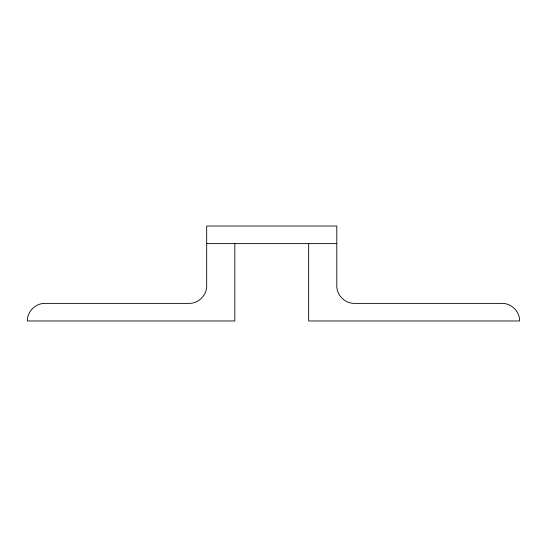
<?xml version="1.0" encoding="UTF-8"?>
<svg xmlns="http://www.w3.org/2000/svg" width="547" height="547" viewBox="0 0 547 547"><rect width="100%" height="100%" fill="white"/><g stroke="black" fill="none" stroke-linecap="round" stroke-linejoin="round"><path stroke-width="0.82" d="M206.691 243.613L336.795 243.613M308.665 243.613L308.665 320.973L519.65 320.973C519.828 311.571 511.466 303.209 502.071 303.387L354.381 303.387C344.966 303.592 336.624 295.189 336.795 285.808L336.795 226.027L206.691 226.027L206.691 285.808C206.875 295.209 198.506 303.578 189.105 303.387L44.929 303.387C35.534 303.209 27.172 311.571 27.35 320.973L234.82 320.973L234.82 243.613"/></g></svg>
